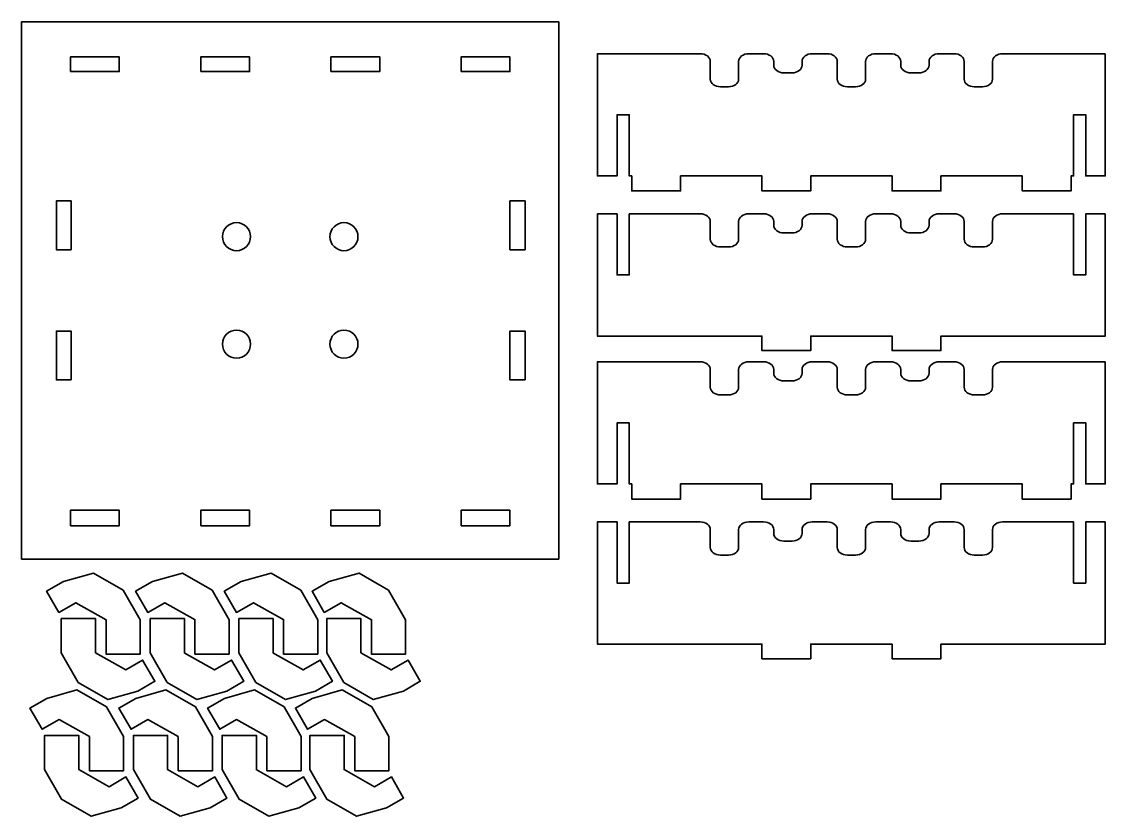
# Model space of a CAD drawing. Header units: inches. Extents: x 16 to 752, y -484 to -13.
# Drawn here: x 17.6 to 239.5, y -175.7 to -13.1 of the extents above; entities that cross this region are included whole.
import ezdxf

# ---------------------------------------------------------------- set-up
doc = ezdxf.new("R2010")
doc.units = ezdxf.units.IN
doc.header["$MEASUREMENT"] = 0
doc.layers.add('Capa 1', color=7, linetype='Continuous')
doc.layers.add('Capa 2', color=7, linetype='Continuous')

# ---------------------------------------------------------------- blocks, each defined once
blk = doc.blocks.new('block 13')
at = {"layer": 'Capa 2', "color": 12, "lineweight": 35, "true_color": 0xe30513}
blk.add_open_spline([(64.44, -57.05), (64.44, -58.64), (63.15, -59.93), (61.56, -59.93), (59.97, -59.93), (58.69, -58.64), (58.69, -57.05), (58.69, -55.46), (59.97, -54.18), (61.56, -54.18), (63.15, -54.18), (64.44, -55.46), (64.44, -57.05)], degree=3, knots=[0, 0, 0, 0, 1, 1, 1, 2, 2, 2, 3, 3, 3, 4, 4, 4, 4], dxfattribs=at)
blk = doc.blocks.new('block 14')
at = {"layer": 'Capa 2', "color": 12, "lineweight": 35, "true_color": 0xe30513}
blk.add_open_spline([(86.44, -57.05), (86.44, -58.64), (85.15, -59.93), (83.56, -59.93), (81.97, -59.93), (80.69, -58.64), (80.69, -57.05), (80.69, -55.46), (81.97, -54.18), (83.56, -54.18), (85.15, -54.18), (86.44, -55.46), (86.44, -57.05)], degree=3, knots=[0, 0, 0, 0, 1, 1, 1, 2, 2, 2, 3, 3, 3, 4, 4, 4, 4], dxfattribs=at)
blk = doc.blocks.new('block 15')
at = {"layer": 'Capa 2', "color": 12, "lineweight": 35, "true_color": 0xe30513}
blk.add_open_spline([(64.44, -79.05), (64.44, -80.64), (63.15, -81.93), (61.56, -81.93), (59.97, -81.93), (58.69, -80.64), (58.69, -79.05), (58.69, -77.46), (59.97, -76.18), (61.56, -76.18), (63.15, -76.18), (64.44, -77.46), (64.44, -79.05)], degree=3, knots=[0, 0, 0, 0, 1, 1, 1, 2, 2, 2, 3, 3, 3, 4, 4, 4, 4], dxfattribs=at)
blk = doc.blocks.new('block 16')
at = {"layer": 'Capa 2', "color": 12, "lineweight": 35, "true_color": 0xe30513}
blk.add_open_spline([(86.44, -79.05), (86.44, -80.64), (85.15, -81.93), (83.56, -81.93), (81.97, -81.93), (80.69, -80.64), (80.69, -79.05), (80.69, -77.46), (81.97, -76.18), (83.56, -76.18), (85.15, -76.18), (86.44, -77.46), (86.44, -79.05)], degree=3, knots=[0, 0, 0, 0, 1, 1, 1, 2, 2, 2, 3, 3, 3, 4, 4, 4, 4], dxfattribs=at)

msp = doc.modelspace()

# ---------------------------------------------------------------- linework, layer by layer
at = {"layer": 'Capa 1', "color": 250, "lineweight": 35, "true_color": 0x1c1c1b}
for points in [[(127.56, -123.05), (17.56, -123.05), (17.56, -13.05), (127.56, -13.05), (127.56, -123.05)], [(27.56, -23.26), (27.56, -20.28), (37.56, -20.28), (37.56, -23.26), (27.56, -23.26)], [(54.23, -23.26), (54.23, -20.28), (64.23, -20.28), (64.23, -23.26), (54.23, -23.26)], [(80.89, -23.26), (80.89, -20.28), (90.89, -20.28), (90.89, -23.26), (80.89, -23.26)], [(107.56, -23.26), (107.56, -20.28), (117.56, -20.28), (117.56, -23.26), (107.56, -23.26)], [(27.68, -59.72), (24.68, -59.72), (24.68, -49.72), (27.68, -49.72), (27.68, -59.72)], [(120.65, -59.72), (117.56, -59.72), (117.56, -49.72), (120.65, -49.72), (120.65, -59.72)], [(27.68, -86.38), (24.68, -86.38), (24.68, -76.39), (27.68, -76.39), (27.68, -86.38)], [(120.65, -86.38), (117.56, -86.38), (117.56, -76.39), (120.65, -76.39), (120.65, -86.38)], [(27.56, -116.23), (27.56, -113.05), (37.56, -113.05), (37.56, -116.23), (27.56, -116.23)], [(54.23, -116.23), (54.23, -113.05), (64.23, -113.05), (64.23, -116.23), (54.23, -116.23)], [(80.89, -116.23), (80.89, -113.05), (90.89, -113.05), (90.89, -116.23), (80.89, -116.23)], [(107.56, -116.23), (107.56, -113.05), (117.56, -113.05), (117.56, -116.23), (107.56, -116.23)]]:
    msp.add_lwpolyline(points, dxfattribs=at)
for points, knots in [([(239.49, -19.61), (239.49, -19.61), (239.49, -44.61), (239.49, -44.61), (239.49, -44.61), (235.49, -44.61), (235.49, -44.61), (235.49, -44.61), (235.49, -32.11), (235.49, -32.11), (235.49, -32.11), (232.99, -32.11), (232.99, -32.11), (232.99, -32.11), (232.99, -44.61), (232.99, -44.61), (232.99, -44.61), (232.49, -44.61), (232.49, -44.61), (232.49, -44.61), (232.49, -47.7), (232.49, -47.7), (232.49, -47.7), (222.49, -47.7), (222.49, -47.7), (222.49, -47.7), (222.49, -44.61), (222.49, -44.61), (222.49, -44.61), (205.82, -44.61), (205.82, -44.61), (205.82, -44.61), (205.82, -47.7), (205.82, -47.7), (205.82, -47.7), (195.83, -47.7), (195.83, -47.7), (195.83, -47.7), (195.83, -44.61), (195.83, -44.61), (195.83, -44.61), (179.16, -44.61), (179.16, -44.61), (179.16, -44.61), (179.16, -47.7), (179.16, -47.7), (179.16, -47.7), (169.16, -47.7), (169.16, -47.7), (169.16, -47.7), (169.16, -44.61), (169.16, -44.61), (169.16, -44.61), (152.49, -44.61), (152.49, -44.61), (152.49, -44.61), (152.49, -47.7), (152.49, -47.7), (152.49, -47.7), (142.49, -47.7), (142.49, -47.7), (142.49, -47.7), (142.49, -44.61), (142.49, -44.61), (142.49, -44.61), (141.99, -44.61), (141.99, -44.61), (141.99, -44.61), (141.99, -32.11), (141.99, -32.11), (141.99, -32.11), (139.5, -32.11), (139.5, -32.11), (139.5, -32.11), (139.5, -44.61), (139.5, -44.61), (139.5, -44.61), (135.49, -44.61), (135.49, -44.61), (135.49, -44.61), (135.49, -19.61), (135.49, -19.61), (135.49, -19.61), (156.52, -19.61), (156.52, -19.61), (157.67, -19.61), (158.59, -20.31), (158.59, -21.17), (158.59, -21.17), (158.59, -24.82), (158.59, -24.82), (158.59, -25.68), (159.52, -26.38), (160.66, -26.38), (160.66, -26.38), (162.33, -26.38), (162.33, -26.38), (163.47, -26.38), (164.4, -25.68), (164.4, -24.82), (164.4, -24.82), (164.4, -21.17), (164.4, -21.17), (164.4, -20.31), (165.32, -19.61), (166.47, -19.61), (166.47, -19.61), (169.52, -19.61), (169.52, -19.61), (170.67, -19.61), (171.59, -20.31), (171.59, -21.17), (171.59, -21.17), (171.59, -21.95), (171.59, -21.95), (171.59, -22.82), (172.52, -23.52), (173.66, -23.52), (173.66, -23.52), (175.33, -23.52), (175.33, -23.52), (176.47, -23.52), (177.39, -22.82), (177.39, -21.95), (177.39, -21.95), (177.39, -21.17), (177.39, -21.17), (177.39, -20.31), (178.32, -19.61), (179.47, -19.61), (179.47, -19.61), (182.52, -19.61), (182.52, -19.61), (183.66, -19.61), (184.59, -20.31), (184.59, -21.17), (184.59, -21.17), (184.59, -24.82), (184.59, -24.82), (184.59, -25.68), (185.52, -26.38), (186.66, -26.38), (186.66, -26.38), (188.32, -26.38), (188.32, -26.38), (189.47, -26.38), (190.39, -25.68), (190.39, -24.82), (190.39, -24.82), (190.39, -21.17), (190.39, -21.17), (190.39, -20.31), (191.32, -19.61), (192.46, -19.61), (192.46, -19.61), (195.52, -19.61), (195.52, -19.61), (196.66, -19.61), (197.59, -20.31), (197.59, -21.17), (197.59, -21.17), (197.59, -21.95), (197.59, -21.95), (197.59, -22.82), (198.52, -23.52), (199.66, -23.52), (199.66, -23.52), (201.32, -23.52), (201.32, -23.52), (202.46, -23.52), (203.39, -22.82), (203.39, -21.95), (203.39, -21.95), (203.39, -21.17), (203.39, -21.17), (203.39, -20.31), (204.32, -19.61), (205.46, -19.61), (205.46, -19.61), (208.52, -19.61), (208.52, -19.61), (209.66, -19.61), (210.59, -20.31), (210.59, -21.17), (210.59, -21.17), (210.59, -24.82), (210.59, -24.82), (210.59, -25.68), (211.51, -26.38), (212.66, -26.38), (212.66, -26.38), (214.32, -26.38), (214.32, -26.38), (215.46, -26.38), (216.39, -25.68), (216.39, -24.82), (216.39, -24.82), (216.39, -21.17), (216.39, -21.17), (216.39, -20.31), (217.32, -19.61), (218.46, -19.61), (218.46, -19.61), (239.49, -19.61), (239.49, -19.61)], [0, 0, 0, 0, 1, 1, 1, 2, 2, 2, 3, 3, 3, 4, 4, 4, 5, 5, 5, 6, 6, 6, 7, 7, 7, 8, 8, 8, 9, 9, 9, 10, 10, 10, 11, 11, 11, 12, 12, 12, 13, 13, 13, 14, 14, 14, 15, 15, 15, 16, 16, 16, 17, 17, 17, 18, 18, 18, 19, 19, 19, 20, 20, 20, 21, 21, 21, 22, 22, 22, 23, 23, 23, 24, 24, 24, 25, 25, 25, 26, 26, 26, 27, 27, 27, 28, 28, 28, 29, 29, 29, 30, 30, 30, 31, 31, 31, 32, 32, 32, 33, 33, 33, 34, 34, 34, 35, 35, 35, 36, 36, 36, 37, 37, 37, 38, 38, 38, 39, 39, 39, 40, 40, 40, 41, 41, 41, 42, 42, 42, 43, 43, 43, 44, 44, 44, 45, 45, 45, 46, 46, 46, 47, 47, 47, 48, 48, 48, 49, 49, 49, 50, 50, 50, 51, 51, 51, 52, 52, 52, 53, 53, 53, 54, 54, 54, 55, 55, 55, 56, 56, 56, 57, 57, 57, 58, 58, 58, 59, 59, 59, 60, 60, 60, 61, 61, 61, 62, 62, 62, 63, 63, 63, 64, 64, 64, 65, 65, 65, 66, 66, 66, 67, 67, 67, 68, 68, 68, 68]), ([(239.49, -52.38), (239.49, -52.38), (239.49, -77.39), (239.49, -77.39), (239.49, -77.39), (205.82, -77.39), (205.82, -77.39), (205.82, -77.39), (205.82, -80.37), (205.82, -80.37), (205.82, -80.37), (195.83, -80.37), (195.83, -80.37), (195.83, -80.37), (195.83, -77.39), (195.83, -77.39), (195.83, -77.39), (179.16, -77.39), (179.16, -77.39), (179.16, -77.39), (179.16, -80.37), (179.16, -80.37), (179.16, -80.37), (169.16, -80.37), (169.16, -80.37), (169.16, -80.37), (169.16, -77.39), (169.16, -77.39), (169.16, -77.39), (135.49, -77.39), (135.49, -77.39), (135.49, -77.39), (135.49, -52.38), (135.49, -52.38), (135.49, -52.38), (139.5, -52.38), (139.5, -52.38), (139.5, -52.38), (139.5, -64.88), (139.5, -64.88), (139.5, -64.88), (141.99, -64.88), (141.99, -64.88), (141.99, -64.88), (141.99, -52.38), (141.99, -52.38), (141.99, -52.38), (156.52, -52.38), (156.52, -52.38), (157.67, -52.38), (158.59, -53.08), (158.59, -53.95), (158.59, -53.95), (158.59, -57.59), (158.59, -57.59), (158.59, -58.46), (159.52, -59.16), (160.66, -59.16), (160.66, -59.16), (162.33, -59.16), (162.33, -59.16), (163.47, -59.16), (164.4, -58.46), (164.4, -57.59), (164.4, -57.59), (164.4, -53.95), (164.4, -53.95), (164.4, -53.08), (165.32, -52.38), (166.47, -52.38), (166.47, -52.38), (169.52, -52.38), (169.52, -52.38), (170.67, -52.38), (171.59, -53.08), (171.59, -53.95), (171.59, -53.95), (171.59, -54.73), (171.59, -54.73), (171.59, -55.59), (172.52, -56.29), (173.66, -56.29), (173.66, -56.29), (175.33, -56.29), (175.33, -56.29), (176.47, -56.29), (177.39, -55.59), (177.39, -54.73), (177.39, -54.73), (177.39, -53.95), (177.39, -53.95), (177.39, -53.08), (178.32, -52.38), (179.47, -52.38), (179.47, -52.38), (182.52, -52.38), (182.52, -52.38), (183.66, -52.38), (184.59, -53.08), (184.59, -53.95), (184.59, -53.95), (184.59, -57.59), (184.59, -57.59), (184.59, -58.46), (185.52, -59.16), (186.66, -59.16), (186.66, -59.16), (188.32, -59.16), (188.32, -59.16), (189.47, -59.16), (190.39, -58.46), (190.39, -57.59), (190.39, -57.59), (190.39, -53.95), (190.39, -53.95), (190.39, -53.08), (191.32, -52.38), (192.46, -52.38), (192.46, -52.38), (195.52, -52.38), (195.52, -52.38), (196.66, -52.38), (197.59, -53.08), (197.59, -53.95), (197.59, -53.95), (197.59, -54.73), (197.59, -54.73), (197.59, -55.59), (198.52, -56.29), (199.66, -56.29), (199.66, -56.29), (201.32, -56.29), (201.32, -56.29), (202.46, -56.29), (203.39, -55.59), (203.39, -54.73), (203.39, -54.73), (203.39, -53.95), (203.39, -53.95), (203.39, -53.08), (204.32, -52.38), (205.46, -52.38), (205.46, -52.38), (208.52, -52.38), (208.52, -52.38), (209.66, -52.38), (210.59, -53.08), (210.59, -53.95), (210.59, -53.95), (210.59, -57.59), (210.59, -57.59), (210.59, -58.46), (211.51, -59.16), (212.66, -59.16), (212.66, -59.16), (214.32, -59.16), (214.32, -59.16), (215.46, -59.16), (216.39, -58.46), (216.39, -57.59), (216.39, -57.59), (216.39, -53.95), (216.39, -53.95), (216.39, -53.08), (217.32, -52.38), (218.46, -52.38), (218.46, -52.38), (232.99, -52.38), (232.99, -52.38), (232.99, -52.38), (232.99, -64.88), (232.99, -64.88), (232.99, -64.88), (235.49, -64.88), (235.49, -64.88), (235.49, -64.88), (235.49, -52.38), (235.49, -52.38), (235.49, -52.38), (239.49, -52.38), (239.49, -52.38)], [0, 0, 0, 0, 1, 1, 1, 2, 2, 2, 3, 3, 3, 4, 4, 4, 5, 5, 5, 6, 6, 6, 7, 7, 7, 8, 8, 8, 9, 9, 9, 10, 10, 10, 11, 11, 11, 12, 12, 12, 13, 13, 13, 14, 14, 14, 15, 15, 15, 16, 16, 16, 17, 17, 17, 18, 18, 18, 19, 19, 19, 20, 20, 20, 21, 21, 21, 22, 22, 22, 23, 23, 23, 24, 24, 24, 25, 25, 25, 26, 26, 26, 27, 27, 27, 28, 28, 28, 29, 29, 29, 30, 30, 30, 31, 31, 31, 32, 32, 32, 33, 33, 33, 34, 34, 34, 35, 35, 35, 36, 36, 36, 37, 37, 37, 38, 38, 38, 39, 39, 39, 40, 40, 40, 41, 41, 41, 42, 42, 42, 43, 43, 43, 44, 44, 44, 45, 45, 45, 46, 46, 46, 47, 47, 47, 48, 48, 48, 49, 49, 49, 50, 50, 50, 51, 51, 51, 52, 52, 52, 53, 53, 53, 54, 54, 54, 55, 55, 55, 56, 56, 56, 57, 57, 57, 58, 58, 58, 59, 59, 59, 60, 60, 60, 60]), ([(239.49, -82.67), (239.49, -82.67), (239.49, -107.67), (239.49, -107.67), (239.49, -107.67), (235.49, -107.67), (235.49, -107.67), (235.49, -107.67), (235.49, -95.17), (235.49, -95.17), (235.49, -95.17), (232.99, -95.17), (232.99, -95.17), (232.99, -95.17), (232.99, -107.67), (232.99, -107.67), (232.99, -107.67), (232.49, -107.67), (232.49, -107.67), (232.49, -107.67), (232.49, -110.76), (232.49, -110.76), (232.49, -110.76), (222.49, -110.76), (222.49, -110.76), (222.49, -110.76), (222.49, -107.67), (222.49, -107.67), (222.49, -107.67), (205.82, -107.67), (205.82, -107.67), (205.82, -107.67), (205.82, -110.76), (205.82, -110.76), (205.82, -110.76), (195.83, -110.76), (195.83, -110.76), (195.83, -110.76), (195.83, -107.67), (195.83, -107.67), (195.83, -107.67), (179.16, -107.67), (179.16, -107.67), (179.16, -107.67), (179.16, -110.76), (179.16, -110.76), (179.16, -110.76), (169.16, -110.76), (169.16, -110.76), (169.16, -110.76), (169.16, -107.67), (169.16, -107.67), (169.16, -107.67), (152.49, -107.67), (152.49, -107.67), (152.49, -107.67), (152.49, -110.76), (152.49, -110.76), (152.49, -110.76), (142.49, -110.76), (142.49, -110.76), (142.49, -110.76), (142.49, -107.67), (142.49, -107.67), (142.49, -107.67), (141.99, -107.67), (141.99, -107.67), (141.99, -107.67), (141.99, -95.17), (141.99, -95.17), (141.99, -95.17), (139.5, -95.17), (139.5, -95.17), (139.5, -95.17), (139.5, -107.67), (139.5, -107.67), (139.5, -107.67), (135.49, -107.67), (135.49, -107.67), (135.49, -107.67), (135.49, -82.67), (135.49, -82.67), (135.49, -82.67), (156.52, -82.67), (156.52, -82.67), (157.67, -82.67), (158.59, -83.37), (158.59, -84.23), (158.59, -84.23), (158.59, -87.88), (158.59, -87.88), (158.59, -88.74), (159.52, -89.44), (160.66, -89.44), (160.66, -89.44), (162.33, -89.44), (162.33, -89.44), (163.47, -89.44), (164.4, -88.74), (164.4, -87.88), (164.4, -87.88), (164.4, -84.23), (164.4, -84.23), (164.4, -83.37), (165.32, -82.67), (166.47, -82.67), (166.47, -82.67), (169.52, -82.67), (169.52, -82.67), (170.67, -82.67), (171.59, -83.37), (171.59, -84.23), (171.59, -84.23), (171.59, -85.01), (171.59, -85.01), (171.59, -85.88), (172.52, -86.58), (173.66, -86.58), (173.66, -86.58), (175.33, -86.58), (175.33, -86.58), (176.47, -86.58), (177.39, -85.88), (177.39, -85.01), (177.39, -85.01), (177.39, -84.23), (177.39, -84.23), (177.39, -83.37), (178.32, -82.67), (179.47, -82.67), (179.47, -82.67), (182.52, -82.67), (182.52, -82.67), (183.66, -82.67), (184.59, -83.37), (184.59, -84.23), (184.59, -84.23), (184.59, -87.88), (184.59, -87.88), (184.59, -88.74), (185.52, -89.44), (186.66, -89.44), (186.66, -89.44), (188.32, -89.44), (188.32, -89.44), (189.47, -89.44), (190.39, -88.74), (190.39, -87.88), (190.39, -87.88), (190.39, -84.23), (190.39, -84.23), (190.39, -83.37), (191.32, -82.67), (192.46, -82.67), (192.46, -82.67), (195.52, -82.67), (195.52, -82.67), (196.66, -82.67), (197.59, -83.37), (197.59, -84.23), (197.59, -84.23), (197.59, -85.01), (197.59, -85.01), (197.59, -85.88), (198.52, -86.58), (199.66, -86.58), (199.66, -86.58), (201.32, -86.58), (201.32, -86.58), (202.46, -86.58), (203.39, -85.88), (203.39, -85.01), (203.39, -85.01), (203.39, -84.23), (203.39, -84.23), (203.39, -83.37), (204.32, -82.67), (205.46, -82.67), (205.46, -82.67), (208.52, -82.67), (208.52, -82.67), (209.66, -82.67), (210.59, -83.37), (210.59, -84.23), (210.59, -84.23), (210.59, -87.88), (210.59, -87.88), (210.59, -88.74), (211.51, -89.44), (212.66, -89.44), (212.66, -89.44), (214.32, -89.44), (214.32, -89.44), (215.46, -89.44), (216.39, -88.74), (216.39, -87.88), (216.39, -87.88), (216.39, -84.23), (216.39, -84.23), (216.39, -83.37), (217.32, -82.67), (218.46, -82.67), (218.46, -82.67), (239.49, -82.67), (239.49, -82.67)], [0, 0, 0, 0, 1, 1, 1, 2, 2, 2, 3, 3, 3, 4, 4, 4, 5, 5, 5, 6, 6, 6, 7, 7, 7, 8, 8, 8, 9, 9, 9, 10, 10, 10, 11, 11, 11, 12, 12, 12, 13, 13, 13, 14, 14, 14, 15, 15, 15, 16, 16, 16, 17, 17, 17, 18, 18, 18, 19, 19, 19, 20, 20, 20, 21, 21, 21, 22, 22, 22, 23, 23, 23, 24, 24, 24, 25, 25, 25, 26, 26, 26, 27, 27, 27, 28, 28, 28, 29, 29, 29, 30, 30, 30, 31, 31, 31, 32, 32, 32, 33, 33, 33, 34, 34, 34, 35, 35, 35, 36, 36, 36, 37, 37, 37, 38, 38, 38, 39, 39, 39, 40, 40, 40, 41, 41, 41, 42, 42, 42, 43, 43, 43, 44, 44, 44, 45, 45, 45, 46, 46, 46, 47, 47, 47, 48, 48, 48, 49, 49, 49, 50, 50, 50, 51, 51, 51, 52, 52, 52, 53, 53, 53, 54, 54, 54, 55, 55, 55, 56, 56, 56, 57, 57, 57, 58, 58, 58, 59, 59, 59, 60, 60, 60, 61, 61, 61, 62, 62, 62, 63, 63, 63, 64, 64, 64, 65, 65, 65, 66, 66, 66, 67, 67, 67, 68, 68, 68, 68]), ([(239.49, -115.44), (239.49, -115.44), (239.49, -140.45), (239.49, -140.45), (239.49, -140.45), (205.82, -140.45), (205.82, -140.45), (205.82, -140.45), (205.82, -143.43), (205.82, -143.43), (205.82, -143.43), (195.83, -143.43), (195.83, -143.43), (195.83, -143.43), (195.83, -140.45), (195.83, -140.45), (195.83, -140.45), (179.16, -140.45), (179.16, -140.45), (179.16, -140.45), (179.16, -143.43), (179.16, -143.43), (179.16, -143.43), (169.16, -143.43), (169.16, -143.43), (169.16, -143.43), (169.16, -140.45), (169.16, -140.45), (169.16, -140.45), (135.49, -140.45), (135.49, -140.45), (135.49, -140.45), (135.49, -115.44), (135.49, -115.44), (135.49, -115.44), (139.5, -115.44), (139.5, -115.44), (139.5, -115.44), (139.5, -127.94), (139.5, -127.94), (139.5, -127.94), (141.99, -127.94), (141.99, -127.94), (141.99, -127.94), (141.99, -115.44), (141.99, -115.44), (141.99, -115.44), (156.52, -115.44), (156.52, -115.44), (157.67, -115.44), (158.59, -116.14), (158.59, -117.01), (158.59, -117.01), (158.59, -120.66), (158.59, -120.66), (158.59, -121.52), (159.52, -122.22), (160.66, -122.22), (160.66, -122.22), (162.33, -122.22), (162.33, -122.22), (163.47, -122.22), (164.4, -121.52), (164.4, -120.66), (164.4, -120.66), (164.4, -117.01), (164.4, -117.01), (164.4, -116.14), (165.32, -115.44), (166.47, -115.44), (166.47, -115.44), (169.52, -115.44), (169.52, -115.44), (170.67, -115.44), (171.59, -116.14), (171.59, -117.01), (171.59, -117.01), (171.59, -117.79), (171.59, -117.79), (171.59, -118.65), (172.52, -119.35), (173.66, -119.35), (173.66, -119.35), (175.33, -119.35), (175.33, -119.35), (176.47, -119.35), (177.39, -118.65), (177.39, -117.79), (177.39, -117.79), (177.39, -117.01), (177.39, -117.01), (177.39, -116.14), (178.32, -115.44), (179.47, -115.44), (179.47, -115.44), (182.52, -115.44), (182.52, -115.44), (183.66, -115.44), (184.59, -116.14), (184.59, -117.01), (184.59, -117.01), (184.59, -120.66), (184.59, -120.66), (184.59, -121.52), (185.52, -122.22), (186.66, -122.22), (186.66, -122.22), (188.32, -122.22), (188.32, -122.22), (189.47, -122.22), (190.39, -121.52), (190.39, -120.66), (190.39, -120.66), (190.39, -117.01), (190.39, -117.01), (190.39, -116.14), (191.32, -115.44), (192.46, -115.44), (192.46, -115.44), (195.52, -115.44), (195.52, -115.44), (196.66, -115.44), (197.59, -116.14), (197.59, -117.01), (197.59, -117.01), (197.59, -117.79), (197.59, -117.79), (197.59, -118.65), (198.52, -119.35), (199.66, -119.35), (199.66, -119.35), (201.32, -119.35), (201.32, -119.35), (202.46, -119.35), (203.39, -118.65), (203.39, -117.79), (203.39, -117.79), (203.39, -117.01), (203.39, -117.01), (203.39, -116.14), (204.32, -115.44), (205.46, -115.44), (205.46, -115.44), (208.52, -115.44), (208.52, -115.44), (209.66, -115.44), (210.59, -116.14), (210.59, -117.01), (210.59, -117.01), (210.59, -120.66), (210.59, -120.66), (210.59, -121.52), (211.51, -122.22), (212.66, -122.22), (212.66, -122.22), (214.32, -122.22), (214.32, -122.22), (215.46, -122.22), (216.39, -121.52), (216.39, -120.66), (216.39, -120.66), (216.39, -117.01), (216.39, -117.01), (216.39, -116.14), (217.32, -115.44), (218.46, -115.44), (218.46, -115.44), (232.99, -115.44), (232.99, -115.44), (232.99, -115.44), (232.99, -127.94), (232.99, -127.94), (232.99, -127.94), (235.49, -127.94), (235.49, -127.94), (235.49, -127.94), (235.49, -115.44), (235.49, -115.44), (235.49, -115.44), (239.49, -115.44), (239.49, -115.44)], [0, 0, 0, 0, 1, 1, 1, 2, 2, 2, 3, 3, 3, 4, 4, 4, 5, 5, 5, 6, 6, 6, 7, 7, 7, 8, 8, 8, 9, 9, 9, 10, 10, 10, 11, 11, 11, 12, 12, 12, 13, 13, 13, 14, 14, 14, 15, 15, 15, 16, 16, 16, 17, 17, 17, 18, 18, 18, 19, 19, 19, 20, 20, 20, 21, 21, 21, 22, 22, 22, 23, 23, 23, 24, 24, 24, 25, 25, 25, 26, 26, 26, 27, 27, 27, 28, 28, 28, 29, 29, 29, 30, 30, 30, 31, 31, 31, 32, 32, 32, 33, 33, 33, 34, 34, 34, 35, 35, 35, 36, 36, 36, 37, 37, 37, 38, 38, 38, 39, 39, 39, 40, 40, 40, 41, 41, 41, 42, 42, 42, 43, 43, 43, 44, 44, 44, 45, 45, 45, 46, 46, 46, 47, 47, 47, 48, 48, 48, 49, 49, 49, 50, 50, 50, 51, 51, 51, 52, 52, 52, 53, 53, 53, 54, 54, 54, 55, 55, 55, 56, 56, 56, 57, 57, 57, 58, 58, 58, 59, 59, 59, 60, 60, 60, 60])]:
    msp.add_open_spline(points, degree=3, knots=knots, dxfattribs=at)
at = {"layer": 'Capa 2', "color": 12, "lineweight": 35, "true_color": 0xe30513}
for points in [[(41.84, -135.47), (41.84, -142.47), (34.84, -142.47), (34.84, -135.47), (34.86, -135.47), (28.65, -131.97), (25.19, -133.97), (22.68, -129.64), (26.15, -127.64), (32.3, -125.91), (38.36, -129.41), (41.84, -135.47)], [(60.04, -135.47), (60.04, -142.47), (53.04, -142.47), (53.04, -135.47), (53.06, -135.47), (46.85, -131.97), (43.38, -133.97), (40.88, -129.64), (44.35, -127.64), (50.5, -125.91), (56.56, -129.41), (60.04, -135.47)], [(78.21, -135.47), (78.21, -142.47), (71.21, -142.47), (71.21, -135.47), (71.23, -135.47), (65.02, -131.97), (61.55, -133.97), (59.05, -129.64), (62.51, -127.64), (68.67, -125.91), (74.73, -129.41), (78.21, -135.47)], [(96.2, -135.47), (96.2, -142.47), (89.2, -142.47), (89.2, -135.47), (89.22, -135.47), (83.01, -131.97), (79.54, -133.97), (77.04, -129.64), (80.51, -127.64), (86.66, -125.91), (92.72, -129.41), (96.2, -135.47)], [(25.68, -142.23), (25.68, -135.22), (32.68, -135.22), (32.68, -142.23), (32.66, -142.23), (38.87, -145.73), (42.34, -143.73), (44.84, -148.06), (41.38, -150.05), (35.22, -151.79), (29.16, -148.29), (25.68, -142.23)], [(43.88, -142.23), (43.88, -135.22), (50.88, -135.22), (50.88, -142.23), (50.86, -142.23), (57.07, -145.73), (60.54, -143.73), (63.04, -148.06), (59.57, -150.05), (53.42, -151.79), (47.36, -148.29), (43.88, -142.23)], [(62.05, -142.23), (62.05, -135.22), (69.05, -135.22), (69.05, -142.23), (69.03, -142.23), (75.24, -145.73), (78.71, -143.73), (81.21, -148.06), (77.74, -150.05), (71.59, -151.79), (65.53, -148.29), (62.05, -142.23)], [(80.04, -142.23), (80.04, -135.22), (87.04, -135.22), (87.04, -142.23), (87.02, -142.23), (93.23, -145.73), (96.7, -143.73), (99.2, -148.06), (95.73, -150.05), (89.58, -151.79), (83.52, -148.29), (80.04, -142.23)], [(38.42, -159.38), (38.42, -166.38), (31.42, -166.38), (31.42, -159.38), (31.44, -159.38), (25.22, -155.88), (21.76, -157.88), (19.26, -153.54), (22.72, -151.55), (28.88, -149.82), (34.94, -153.31), (38.42, -159.38)], [(56.62, -159.38), (56.62, -166.38), (49.62, -166.38), (49.62, -159.38), (49.63, -159.38), (43.42, -155.88), (39.96, -157.88), (37.46, -153.54), (40.92, -151.55), (47.07, -149.82), (53.13, -153.31), (56.62, -159.38)], [(74.78, -159.38), (74.78, -166.38), (67.78, -166.38), (67.78, -159.38), (67.8, -159.38), (61.59, -155.88), (58.13, -157.88), (55.62, -153.54), (59.09, -151.55), (65.24, -149.82), (71.3, -153.31), (74.78, -159.38)], [(92.78, -159.38), (92.78, -166.38), (85.78, -166.38), (85.78, -159.38), (85.79, -159.38), (79.58, -155.88), (76.12, -157.88), (73.62, -153.54), (77.08, -151.55), (83.23, -149.82), (89.29, -153.31), (92.78, -159.38)], [(22.26, -166.13), (22.26, -159.13), (29.25, -159.13), (29.25, -166.13), (29.24, -166.13), (35.45, -169.63), (38.91, -167.63), (41.41, -171.96), (37.95, -173.96), (31.8, -175.69), (25.74, -172.19), (22.26, -166.13)], [(40.45, -166.13), (40.45, -159.13), (47.45, -159.13), (47.45, -166.13), (47.43, -166.13), (53.65, -169.63), (57.11, -167.63), (59.61, -171.96), (56.15, -173.96), (50, -175.69), (43.94, -172.19), (40.45, -166.13)], [(58.62, -166.13), (58.62, -159.13), (65.62, -159.13), (65.62, -166.13), (65.6, -166.13), (71.82, -169.63), (75.28, -167.63), (77.78, -171.96), (74.32, -173.96), (68.16, -175.69), (62.1, -172.19), (58.62, -166.13)], [(76.61, -166.13), (76.61, -159.13), (83.61, -159.13), (83.61, -166.13), (83.59, -166.13), (89.81, -169.63), (93.27, -167.63), (95.77, -171.96), (92.31, -173.96), (86.16, -175.69), (80.09, -172.19), (76.61, -166.13)]]:
    msp.add_lwpolyline(points, dxfattribs=at)

# ---------------------------------------------------------------- block references
at = {"layer": 'Capa 2'}
for name in ['block 13', 'block 14', 'block 15', 'block 16']:
    msp.add_blockref(name, (0, 0), dxfattribs=at)

doc.saveas('drawing.dxf')
